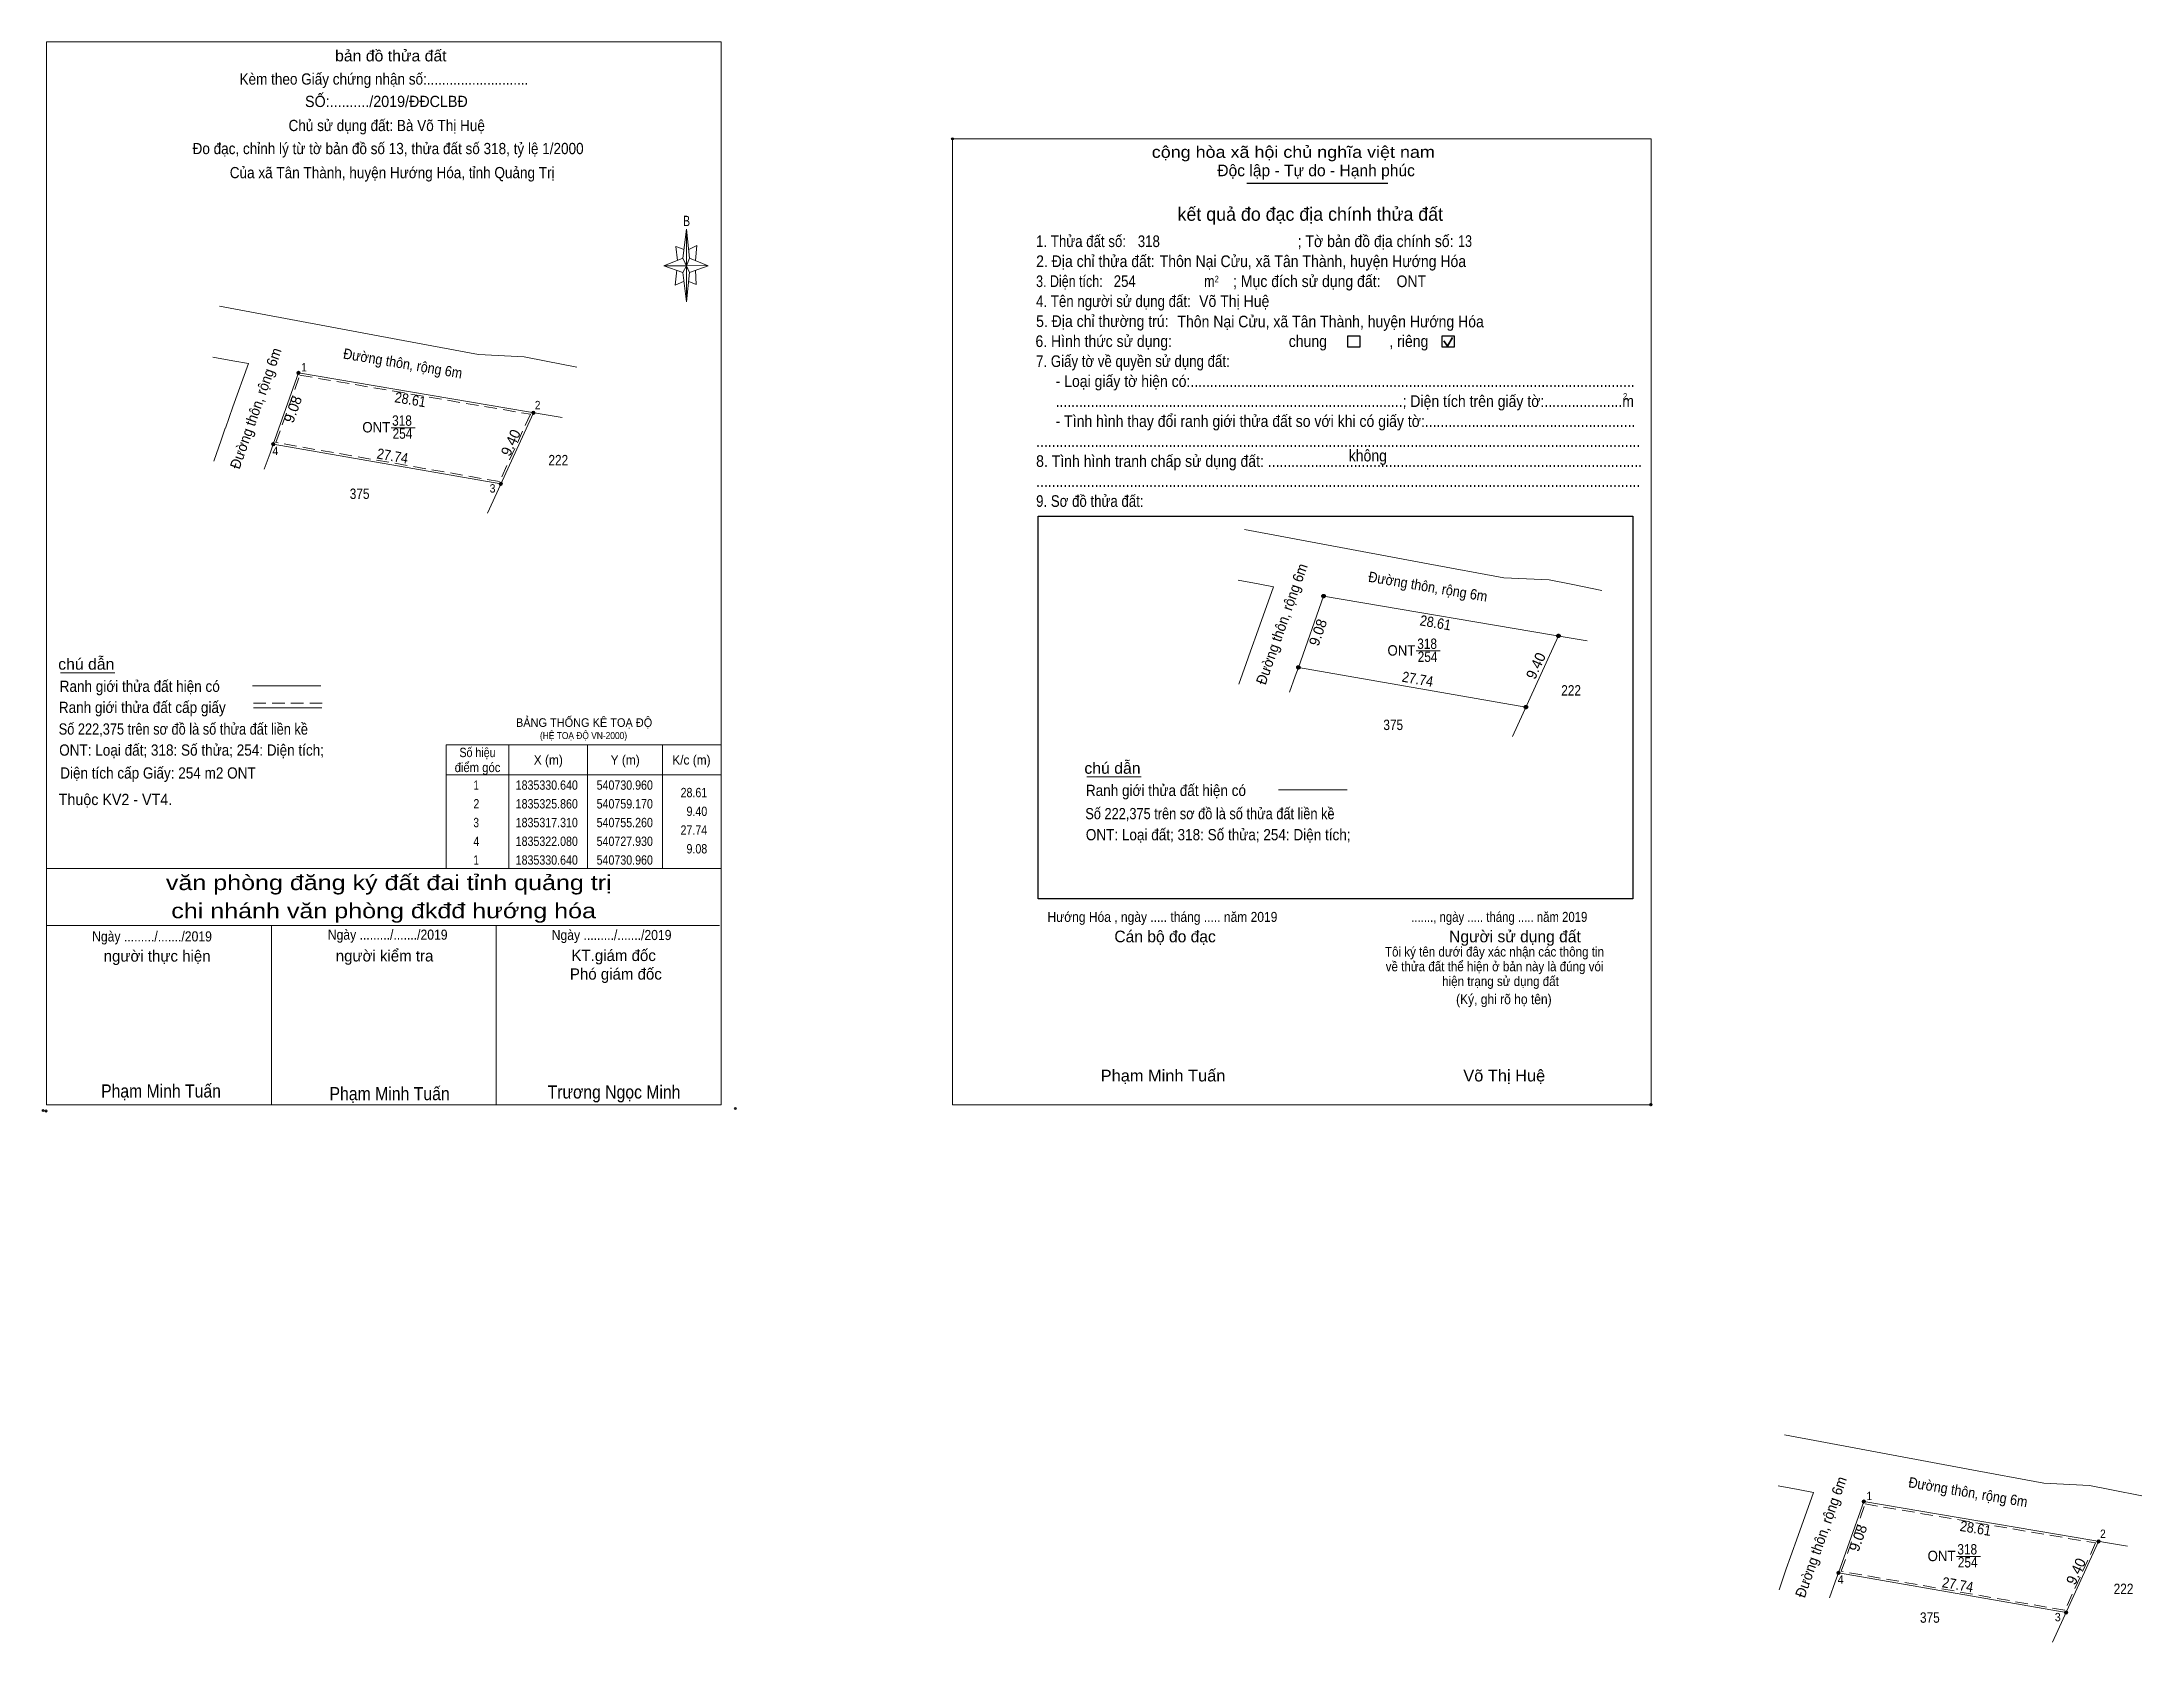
# Model space of a CAD drawing. Header units: metres. Extents: x 540512 to 540764, y 1835314 to 1835506.
import ezdxf
from ezdxf.enums import TextEntityAlignment as Align

# ---------------------------------------------------------------- set-up
doc = ezdxf.new("R2010")
doc.units = ezdxf.units.M
doc.header["$LTSCALE"] = 0.5
doc.header["$PDMODE"] = 32
doc.header["$PDSIZE"] = 0.25
doc.linetypes.add('MEDIUM_DASHED', pattern=[4.5, 3, -1.5])
for name, color, linetype, lineweight in [('1', 7, 'MEDIUM_DASHED', 13), ('10', 7, 'Continuous', 13), ('17', 7, 'Continuous', 13), ('23', 7, 'Continuous', 13), ('5', 7, 'Continuous', 13), ('54', 7, 'MEDIUM_DASHED', 25), ('6', 7, 'Continuous', 13), ('63', 7, 'Continuous', 13), ('7', 7, 'Continuous', 25)]:
    doc.layers.add(name, color=color, linetype=linetype, lineweight=lineweight)

msp = doc.modelspace()

# ---------------------------------------------------------------- hatches: boundary and pattern name
at = {"layer": '54'}
for points in [[(540666.3, 1835439.39, 1), (540665.9, 1835439.39, 1)], [(540666.3, 1835439.39, 1), (540665.9, 1835439.39, 1)], [(540694.51, 1835434.61, 1), (540694.11, 1835434.61, 1)], [(540694.51, 1835434.61, 1), (540694.11, 1835434.61, 1)], [(540663.27, 1835430.83, 1), (540662.87, 1835430.83, 1)], [(540663.27, 1835430.83, 1), (540662.87, 1835430.83, 1)], [(540690.6, 1835426.06, 1), (540690.2, 1835426.06, 1)], [(540690.6, 1835426.06, 1), (540690.2, 1835426.06, 1)]]:
    msp.add_hatch(color=256, dxfattribs=at).paths.add_polyline_path(points)
at = {"layer": '63'}
for points in [[(540543.2, 1835466.19, 1), (540542.8, 1835466.19, 1)], [(540571.41, 1835461.41, 1), (540571.01, 1835461.41, 1)], [(540540.17, 1835457.63, 1), (540539.77, 1835457.63, 1)], [(540567.5, 1835452.86, 1), (540567.1, 1835452.86, 1)], [(540666.3, 1835439.39, 1), (540665.9, 1835439.39, 1)], [(540694.51, 1835434.61, 1), (540694.11, 1835434.61, 1)], [(540663.27, 1835430.83, 1), (540662.87, 1835430.83, 1)], [(540690.6, 1835426.06, 1), (540690.2, 1835426.06, 1)], [(540731.16, 1835330.64, 1), (540730.76, 1835330.64, 1)], [(540759.37, 1835325.86, 1), (540758.97, 1835325.86, 1)], [(540728.13, 1835322.08, 1), (540727.73, 1835322.08, 1)], [(540755.46, 1835317.31, 1), (540755.06, 1835317.31, 1)]]:
    msp.add_hatch(color=256, dxfattribs=at).paths.add_polyline_path(points)

# ---------------------------------------------------------------- linework, layer by layer
at = {"layer": '1'}
for points in [[(540543.17, 1835465.91), (540570.85, 1835461.22), (540567.15, 1835453.14), (540540.3, 1835457.83)], [(540731.13, 1835330.36), (540758.81, 1835325.67), (540755.11, 1835317.59), (540728.26, 1835322.28)]]:
    msp.add_lwpolyline(points, close=True, dxfattribs=at)
at = {"layer": '10'}
for p, q in [((540535.14, 1835467.64), (540532.73, 1835468.09)), ((540536.99, 1835467.3), (540535.14, 1835467.64)), ((540535.14, 1835462.12), (540536.99, 1835467.3)), ((540539.97, 1835457.63), (540543, 1835466.19)), ((540534.23, 1835459.56), (540535.14, 1835462.12)), ((540571.21, 1835461.41), (540565.69, 1835449.33)), ((540534.22, 1835459.56), (540533.71, 1835458.1)), ((540533.71, 1835458.1), (540532.83, 1835455.6)), ((540538.9, 1835454.63), (540539.59, 1835456.57)), ((540539.59, 1835456.57), (540539.97, 1835457.63)), ((540567.3, 1835452.86), (540539.97, 1835457.63)), ((540658.24, 1835440.84), (540655.83, 1835441.29)), ((540660.09, 1835440.5), (540658.24, 1835440.84)), ((540658.24, 1835435.32), (540660.09, 1835440.5)), ((540663.07, 1835430.83), (540666.1, 1835439.39)), ((540657.33, 1835432.76), (540658.24, 1835435.32)), ((540694.31, 1835434.61), (540688.79, 1835422.53)), ((540656.81, 1835431.3), (540655.93, 1835428.8)), ((540657.32, 1835432.76), (540656.81, 1835431.3)), ((540662.69, 1835429.77), (540663.07, 1835430.83)), ((540690.4, 1835426.06), (540663.07, 1835430.83)), ((540662, 1835427.83), (540662.69, 1835429.77)), ((540723.1, 1835332.09), (540720.69, 1835332.54)), ((540724.95, 1835331.75), (540723.1, 1835332.09)), ((540723.1, 1835326.57), (540724.95, 1835331.75)), ((540727.93, 1835322.08), (540730.96, 1835330.64)), ((540722.19, 1835324.01), (540723.1, 1835326.57)), ((540759.17, 1835325.86), (540753.65, 1835313.78)), ((540721.67, 1835322.55), (540720.79, 1835320.05)), ((540722.18, 1835324.01), (540721.67, 1835322.55)), ((540726.86, 1835319.08), (540727.55, 1835321.02)), ((540727.55, 1835321.02), (540727.93, 1835322.08)), ((540755.26, 1835317.31), (540727.93, 1835322.08))]:
    msp.add_line(p, q, dxfattribs=at)
for points in [[(540574.67, 1835460.82), (540572.75, 1835461.14), (540543, 1835466.19)], [(540697.77, 1835434.02), (540695.85, 1835434.34), (540666.1, 1835439.39)], [(540762.63, 1835325.27), (540760.71, 1835325.59), (540730.96, 1835330.64)]]:
    msp.add_lwpolyline(points, dxfattribs=at)
at = {"layer": '17'}
for p, q in [((540514.43, 1835430.18), (540520.95, 1835430.18)), ((540637.66, 1835417.68), (540644.18, 1835417.68))]:
    msp.add_line(p, q, dxfattribs=at)
at = {"layer": '23'}
for p, q in [((540555.56, 1835470.08), (540533.5, 1835474.19)), ((540572.75, 1835467.61), (540570.11, 1835468.14)), ((540576.42, 1835466.87), (540572.75, 1835467.61)), ((540678.66, 1835443.28), (540656.6, 1835447.39)), ((540695.85, 1835440.81), (540693.21, 1835441.34)), ((540699.52, 1835440.07), (540695.85, 1835440.81)), ((540743.52, 1835334.53), (540721.46, 1835338.64)), ((540760.71, 1835332.06), (540758.07, 1835332.59)), ((540764.38, 1835331.32), (540760.71, 1835332.06))]:
    msp.add_line(p, q, dxfattribs=at)
for points in [[(540570.11, 1835468.14), (540564.63, 1835468.39), (540555.56, 1835470.08)], [(540693.21, 1835441.34), (540687.73, 1835441.59), (540678.66, 1835443.28)], [(540758.07, 1835332.59), (540752.59, 1835332.84), (540743.52, 1835334.53)]]:
    msp.add_lwpolyline(points, dxfattribs=at)
at = {"layer": '5'}
for p, q in [((540589.14, 1835479.95), (540589.59, 1835483.46)), ((540589.14, 1835478.24), (540586.89, 1835479.05)), ((540589.95, 1835479.95), (540592.2, 1835479.05)), ((540590.67, 1835478.51), (540590.76, 1835476.8)), ((540589.95, 1835478.24), (540589.59, 1835474.73)), ((540590.76, 1835476.8), (540589.86, 1835477.16)), ((540512.75, 1835406.66), (540593.75, 1835406.66)), ((540512.75, 1835399.82), (540593.57, 1835399.82)), ((540512.75, 1835399.82), (540593.57, 1835399.82)), ((540512.75, 1835399.82), (540593.57, 1835399.82)), ((540539.75, 1835378.31), (540539.75, 1835399.82)), ((540566.75, 1835378.31), (540566.75, 1835399.82))]:
    msp.add_line(p, q, dxfattribs=at)
for points in [[(540512.75, 1835505.93), (540593.75, 1835505.93), (540593.75, 1835378.31), (540512.75, 1835378.31)], [(540589.59, 1835483.46), (540589.95, 1835479.95), (540589.59, 1835479.05)], [(540589.59, 1835479.05), (540586.89, 1835479.05), (540589.14, 1835479.95), (540589.95, 1835478.24), (540592.2, 1835479.05), (540589.59, 1835479.14)], [(540589.59, 1835479.05), (540589.59, 1835474.73), (540589.14, 1835478.24)]]:
    msp.add_lwpolyline(points, close=True, dxfattribs=at)
for points in [[(540589.32, 1835481.03), (540588.33, 1835481.39), (540588.51, 1835479.68)], [(540589.86, 1835481.03), (540590.85, 1835481.48), (540590.67, 1835479.68)], [(540589.59, 1835479.05), (540589.14, 1835479.95), (540586.89, 1835479.05)], [(540588.42, 1835478.51), (540588.24, 1835476.71), (540589.23, 1835477.16)], [(540589.59, 1835479.05), (540589.95, 1835478.24), (540592.2, 1835479.05)], [(540593.75, 1835378.31), (540512.75, 1835378.31), (540512.75, 1835399.82)]]:
    msp.add_lwpolyline(points, dxfattribs=at)
for p in [(540512.33, 1835377.61), (540512.69, 1835377.55)]:
    msp.add_point(p, dxfattribs=at)
at = {"layer": '54'}
for centre in [(540666.1, 1835439.39), (540694.31, 1835434.61), (540663.07, 1835430.83), (540690.4, 1835426.06)]:
    msp.add_circle(centre, 0.2, dxfattribs=at)
at = {"layer": '54', "linetype": 'Continuous'}
for centre in [(540666.1, 1835439.39), (540694.31, 1835434.61), (540663.07, 1835430.83), (540690.4, 1835426.06)]:
    msp.add_circle(centre, 0.2, dxfattribs=at)
at = {"layer": '6'}
for p, q in [((540537.47, 1835428.61), (540545.7, 1835428.61)), ((540537.6, 1835425.98), (540545.82, 1835425.98)), ((540660.7, 1835416.11), (540668.93, 1835416.11))]:
    msp.add_line(p, q, dxfattribs=at)
at = {"layer": '6', "linetype": 'MEDIUM_DASHED'}
msp.add_line((540537.6, 1835426.53), (540545.88, 1835426.53), dxfattribs=at)
at = {"layer": '6'}
msp.add_point((540595.46, 1835377.86), dxfattribs=at)
at = {"layer": '63'}
for p, q in [((540554.13, 1835459.61), (540557.02, 1835459.61)), ((540677.23, 1835432.81), (540680.12, 1835432.81)), ((540568.28, 1835421.51), (540568.28, 1835406.66)), ((540577.73, 1835421.51), (540577.73, 1835406.66)), ((540586.73, 1835421.51), (540586.73, 1835406.66)), ((540560.72, 1835417.91), (540593.75, 1835417.91)), ((540742.09, 1835324.06), (540744.98, 1835324.06))]:
    msp.add_line(p, q, dxfattribs=at)
msp.add_lwpolyline([(540560.72, 1835421.51), (540593.75, 1835421.51), (540593.75, 1835406.66), (540560.72, 1835406.66)], close=True, dxfattribs=at)
for centre in [(540543, 1835466.19), (540571.21, 1835461.41), (540539.97, 1835457.63), (540567.3, 1835452.86), (540666.1, 1835439.39), (540694.31, 1835434.61), (540663.07, 1835430.83), (540690.4, 1835426.06), (540730.96, 1835330.64), (540759.17, 1835325.86), (540727.93, 1835322.08), (540755.26, 1835317.31)]:
    msp.add_circle(centre, 0.2, dxfattribs=at)
at = {"layer": '7'}
for p, q in [((540656.87, 1835488.99), (540673.83, 1835488.99)), ((540631.83, 1835448.99), (540703.23, 1835448.99)), ((540703.23, 1835448.99), (540703.23, 1835403.03))]:
    msp.add_line(p, q, dxfattribs=at)
at = {"layer": '7', "lineweight": 35}
for p, q in [((540680.53, 1835470.03), (540681, 1835469.41)), ((540681, 1835469.41), (540681.58, 1835470.45))]:
    msp.add_line(p, q, dxfattribs=at)
at = {"layer": '7', "lineweight": 13}
msp.add_lwpolyline([(540621.55, 1835494.31), (540705.42, 1835494.31), (540705.42, 1835378.31), (540621.55, 1835378.31)], close=True, dxfattribs=at)
at = {"layer": '7'}
for points in [[(540669.01, 1835470.65), (540670.45, 1835470.65), (540670.45, 1835469.3), (540669.01, 1835469.3)], [(540680.34, 1835470.65), (540681.78, 1835470.65), (540681.78, 1835469.3), (540680.34, 1835469.3)]]:
    msp.add_lwpolyline(points, close=True, dxfattribs=at)
msp.add_lwpolyline([(540703.23, 1835403.03), (540631.83, 1835403.03), (540631.83, 1835448.99)], dxfattribs=at)
for p in [(540621.55, 1835494.31), (540705.41, 1835378.31)]:
    msp.add_point(p, dxfattribs=at)

# ---------------------------------------------------------------- texts
at = {"layer": '1'}
for s, width, p in [('318', 0.85, (540555.435, 1835459.84)), ('ONT', 0.95, (540552.35, 1835459.04)), ('254', 0.85, (540555.49, 1835458.28)), ('222', 0.85, (540574.205, 1835455.09)), ('375', 0.85, (540550.345, 1835451.05)), ('ONT', 0.95, (540675.45, 1835432.24)), ('318', 0.85, (540678.535, 1835433.04)), ('254', 0.85, (540678.59, 1835431.48)), ('222', 0.85, (540695.825, 1835427.44)), ('375', 0.85, (540674.465, 1835423.3)), ('ONT', 0.95, (540740.31, 1835323.49)), ('318', 0.85, (540743.395, 1835324.29)), ('254', 0.85, (540743.45, 1835322.73)), ('222', 0.85, (540762.165, 1835319.54)), ('375', 0.85, (540738.905, 1835316.09))]:
    msp.add_text(s, height=1.25, dxfattribs=dict(at, width=width)).set_placement(p, align=Align.CENTER)
for s, height, width, p in [('BẢNG THỐNG KÊ TOẠ ĐỘ ', 1.035, 0.95, (540569.12, 1835423.68)), ('(HỆ TOẠ ĐỘ VN-2000)', 0.837, 0.9, (540572, 1835422.22)), ('Hướng Hóa , ngày ..... tháng ..... năm 2019', 1.2, 0.9, (540632.95, 1835400.26)), ('Phạm Minh Tuấn', 1.4, 1.05, (540639.34, 1835381.1)), ('Võ Thị Huệ', 1.4, 1.05, (540682.88, 1835381.1))]:
    msp.add_text(s, height=height, dxfattribs=dict(at, width=width)).set_placement(p)
at = {"layer": '5'}
for s, height, width, p in [('bản đồ thửa đất', 1.35, 1.05, (540554.095, 1835503.6)), ('Kèm theo Giấy chứng nhận số:...........................', 1.35, 0.9, (540553.265, 1835500.81)), ('SỐ:........../2019/ĐĐCLBĐ', 1.35, 0.95, (540553.56, 1835498.12)), ('Chủ sử dụng đất: Bà Võ Thị Huệ', 1.35, 0.9, (540553.6, 1835495.23)), ('Đo đạc, chỉnh lý từ tờ bản đồ số 13, thửa đất số 318, tỷ lệ 1/2000 ', 1.35, 0.9, (540553.99, 1835492.46)), ('Của xã Tân Thành, huyện Hướng Hóa, tỉnh Quảng Trị', 1.35, 0.9, (540554.255, 1835489.57)), ('B', 1.24, 0.75, (540589.615, 1835483.82)), ('văn phòng đăng ký đất đai tỉnh quảng trị', 1.8, 1.25, (540553.845, 1835404.08)), ('chi nhánh văn phòng đkđđ hướng hóa', 1.8, 1.25, (540553.23, 1835400.7)), ('Ngày ........./......./2019', 1.215, 0.9, (540525.415, 1835397.91)), ('Ngày ........./......./2019', 1.215, 0.9, (540553.715, 1835398.12)), ('Ngày ........./......./2019', 1.215, 0.9, (540580.605, 1835398.08)), ('Phạm Minh Tuấn', 1.57, 0.9, (540526.495, 1835379.17)), ('Phạm Minh Tuấn', 1.575, 0.9, (540553.945, 1835378.85)), ('Trương Ngọc Minh', 1.57, 0.9, (540580.895, 1835379.05))]:
    msp.add_text(s, height=height, dxfattribs=dict(at, width=width)).set_placement(p, align=Align.CENTER)
for s, p in [('người thực hiện', (540526.03, 1835395.49)), ('người kiểm tra', (540553.345, 1835395.51)), ('KT.giám đốc', (540580.85, 1835395.56)), ('Phó giám đốc', (540581.115, 1835393.33))]:
    msp.add_text(s, height=1.35, dxfattribs=at).set_placement(p, align=Align.CENTER)
at = {"layer": '6'}
for s, height, width, p in [('ONT ', 1.4, 0.9, (540674.86, 1835476.49)), ('Võ Thị Huệ', 1.4, 0.9, (540651.16, 1835474.11)), ('chú dẫn', 1.35, 1.05, (540514.15, 1835430.55)), ('Ranh giới thửa đất hiện có ', 1.35, 0.9, (540514.33, 1835427.88)), ('Ranh giới thửa đất cấp giấy', 1.35, 0.9, (540514.23, 1835425.35)), ('Số 222,375 trên sơ đồ là số thửa đất liền kề', 1.35, 0.85, (540514.21, 1835422.75)), ('ONT: Loại đất; 318: Số thửa; 254: Diện tích;', 1.35, 0.9, (540514.27, 1835420.22)), ('Diện tích cấp Giấy: 254 m2 ONT', 1.35, 0.9, (540514.39, 1835417.47)), ('chú dẫn', 1.35, 1.05, (540637.38, 1835418.05)), ('Thuộc KV2 - VT4.', 1.35, 0.95, (540514.21, 1835414.29)), ('Ranh giới thửa đất hiện có ', 1.35, 0.9, (540637.56, 1835415.38)), ('Số 222,375 trên sơ đồ là số thửa đất liền kề', 1.35, 0.85, (540637.49, 1835412.59)), ('ONT: Loại đất; 318: Số thửa; 254: Diện tích;', 1.35, 0.9, (540637.55, 1835410.06))]:
    msp.add_text(s, height=height, dxfattribs=dict(at, width=width)).set_placement(p)
at = {"layer": '63'}
for s, rotation, width, p in [('Đường thôn, rộng 6m', 70.507, 0.95, (540538.4581, 1835461.7315)), ('Đường thôn, rộng 6m', 350.383, 0.9, (540555.4306, 1835466.7187)), ('28.61', 350.383, 0.9, (540556.3356, 1835462.3707)), ('27.74', 350.1, 0.9, (540554.1925, 1835455.5997)), ('Đường thôn, rộng 6m', 70.507, 0.95, (540661.6682, 1835435.8315)), ('Đường thôn, rộng 6m', 350.383, 0.9, (540678.5306, 1835439.9187)), ('28.61', 350.383, 0.9, (540679.4356, 1835435.5707)), ('27.74', 350.1, 0.9, (540677.2925, 1835428.7997)), ('Đường thôn, rộng 6m', 70.507, 0.95, (540726.4181, 1835326.1815)), ('Đường thôn, rộng 6m', 350.383, 0.9, (540743.3906, 1835331.1687)), ('28.61', 350.383, 0.9, (540744.2956, 1835326.8207)), ('27.74', 350.1, 0.9, (540742.1525, 1835320.0497))]:
    msp.add_text(s, height=1.25, rotation=rotation, dxfattribs=dict(at, width=width)).set_placement(p, align=Align.CENTER)
for s, height, width, p in [(' 1', 1, 0.9, (540544.01, 1835466.37)), (' 2', 1, 0.9, (540572.06, 1835461.83)), (' 4', 1, 0.95, (540540.58, 1835456.32)), (' 3', 1, 0.95, (540566.66, 1835451.82)), ('28.61', 1.125, 0.85, (540592.09, 1835415.23)), ('9.40', 1.125, 0.85, (540592.09, 1835412.98)), ('27.74', 1.125, 0.85, (540592.08, 1835410.73)), ('9.08', 1.125, 0.85, (540592.09, 1835408.48)), (' 1', 1, 0.9, (540731.97, 1835330.82)), (' 2', 1, 0.9, (540760.02, 1835326.28)), (' 4', 1, 0.95, (540728.54, 1835320.77)), (' 3', 1, 0.95, (540754.62, 1835316.27))]:
    msp.add_text(s, height=height, dxfattribs=dict(at, width=width)).set_placement(p, align=Align.RIGHT)
for s, rotation, p in [('9.08', 70.507, (540542.9132, 1835461.6165)), ('9.40', 65.425, (540569.062, 1835457.5551)), ('9.08', 70.507, (540666.0132, 1835434.8165)), ('9.40', 65.425, (540692.162, 1835430.7551)), ('9.08', 70.507, (540730.8732, 1835326.0665)), ('9.40', 65.425, (540757.022, 1835322.0051))]:
    msp.add_text(s, height=1.25, rotation=rotation, dxfattribs=at).set_placement(p, align=Align.CENTER)
for s, width, p in [('Số hiệu', 0.85, (540564.5, 1835420.05)), ('điểm góc', 0.9, (540564.505, 1835418.25)), ('X (m)', 0.95, (540573.005, 1835419.15)), ('Y (m)', 0.95, (540582.235, 1835419.15)), ('K/c (m)', 0.95, (540590.19, 1835419.15)), (' 1', 0.75, (540564.185, 1835416.13)), ('1835330.640', 0.85, (540572.82, 1835416.13)), ('540730.960', 0.85, (540582.185, 1835416.13)), (' 2', 0.85, (540564.185, 1835413.88)), ('1835325.860', 0.85, (540572.82, 1835413.88)), ('540759.170', 0.85, (540582.185, 1835413.88)), (' 4', 0.85, (540564.185, 1835409.38)), (' 3', 0.8, (540564.175, 1835411.63)), ('1835317.310', 0.85, (540572.82, 1835411.63)), ('1835322.080', 0.85, (540572.82, 1835409.38)), ('540755.260', 0.85, (540582.185, 1835411.63)), ('540727.930', 0.85, (540582.185, 1835409.38)), (' 1', 0.75, (540564.185, 1835407.13)), ('1835330.640', 0.85, (540572.82, 1835407.13)), ('540730.960', 0.85, (540582.185, 1835407.13))]:
    msp.add_text(s, height=1.125, dxfattribs=dict(at, width=width)).set_placement(p, align=Align.CENTER)
at = {"layer": '7'}
for s, height, width, p in [('cộng hòa xã hội chủ nghĩa việt nam', 1.4, 1.15, (540645.47, 1835492.02)), ('1. Thửa đất số:', 1.4, 0.85, (540631.58, 1835481.3)), ('318', 1.4, 0.85, (540643.79, 1835481.3)), ('; Tờ bản đồ địa chính số:', 1.4, 0.9, (540662.99, 1835481.3)), ('13', 1.4, 0.8, (540682.26, 1835481.32)), ('2. Địa chỉ thửa đất:', 1.4, 0.9, (540631.58, 1835478.9)), ('Thôn Nại Cửu, xã Tân Thành, huyện Hướng Hóa', 1.4, 0.9, (540646.42, 1835478.9)), ('3. Diện tích:', 1.4, 0.8, (540631.58, 1835476.5)), ('254', 1.4, 0.85, (540640.9, 1835476.51)), ('m', 1.4, 0.8, (540651.76, 1835476.5)), ('2', 0.7999, 0.8, (540653.02, 1835477.06)), ('; Mục đích sử dụng đất:', 1.4, 0.9, (540655.23, 1835476.5)), ('4. Tên người sử dụng đất:', 1.4, 0.85, (540631.58, 1835474.1)), ('5. Địa chỉ thường trú:', 1.4, 0.9, (540631.58, 1835471.7)), ('Thôn Nại Cửu, xã Tân Thành, huyện Hướng Hóa', 1.4, 0.9, (540648.55, 1835471.66)), ('6. Hình thức sử dụng:', 1.4, 0.9, (540631.5, 1835469.3)), ('7. Giấy tờ về quyền sử dụng đất:', 1.4, 0.85, (540631.58, 1835466.9)), ('chung                , riêng', 1.4, 0.9, (540661.92, 1835469.3)), ('     - Loại giấy tờ hiện có:..................................................................................................................', 1.4, 0.9, (540631.58, 1835464.5)), ('     .........................................................................................; Diện tích trên giấy tờ:....................m', 1.4, 0.9, (540631.58, 1835462.1)), ('2', 0.7999, 0.8, (540702.06, 1835462.98)), ('     - Tình hình thay đổi ranh giới thửa đất so với khi có giấy tờ:......................................................', 1.4, 0.9, (540631.58, 1835459.7)), ('8. Tình hình tranh chấp sử dụng đất: ................................................................................................', 1.4, 0.9, (540631.58, 1835454.9)), ('...........................................................................................................................................................', 1.4, 0.9, (540631.58, 1835457.3)), ('không', 1.4, 0.9, (540669.12, 1835455.56)), ('9. Sơ đồ thửa đất:', 1.4, 0.85, (540631.58, 1835450.1)), ('...........................................................................................................................................................', 1.4, 0.9, (540631.58, 1835452.5)), ('......., ngày ..... tháng ..... năm 2019', 1.2, 0.85, (540676.62, 1835400.26)), ('(Ký, ghi rõ họ tên)', 1.2, 0.9, (540682.01, 1835390.38))]:
    msp.add_text(s, height=height, dxfattribs=dict(at, width=width)).set_placement(p)
for s, p in [('Độc lập - Tự do - Hạnh phúc', (540653.34, 1835489.81)), ('Cán bộ đo đạc', (540640.98, 1835397.81)), ('Người sử dụng đất', (540681.18, 1835397.81))]:
    msp.add_text(s, height=1.4, dxfattribs=at).set_placement(p)
for s, height, p in [('kết quả đo đạc địa chính thửa đất', 1.6, (540664.505, 1835484.46)), ('.', 0.4001, (540705.4137, 1835378.1))]:
    msp.add_text(s, height=height, dxfattribs=at).set_placement(p, align=Align.CENTER)
at = {"layer": '7', "width": 0.9}
for s, p in [('Tôi ký tên dưới đây xác nhận các thông tin', (540686.625, 1835396.1)), ('về thửa đất thể hiện ở bản này là đúng vói', (540686.64, 1835394.33)), ('hiện trạng sử dụng đất', (540687.345, 1835392.56))]:
    msp.add_text(s, height=1.157, dxfattribs=at).set_placement(p, align=Align.CENTER)

doc.saveas('drawing.dxf')
